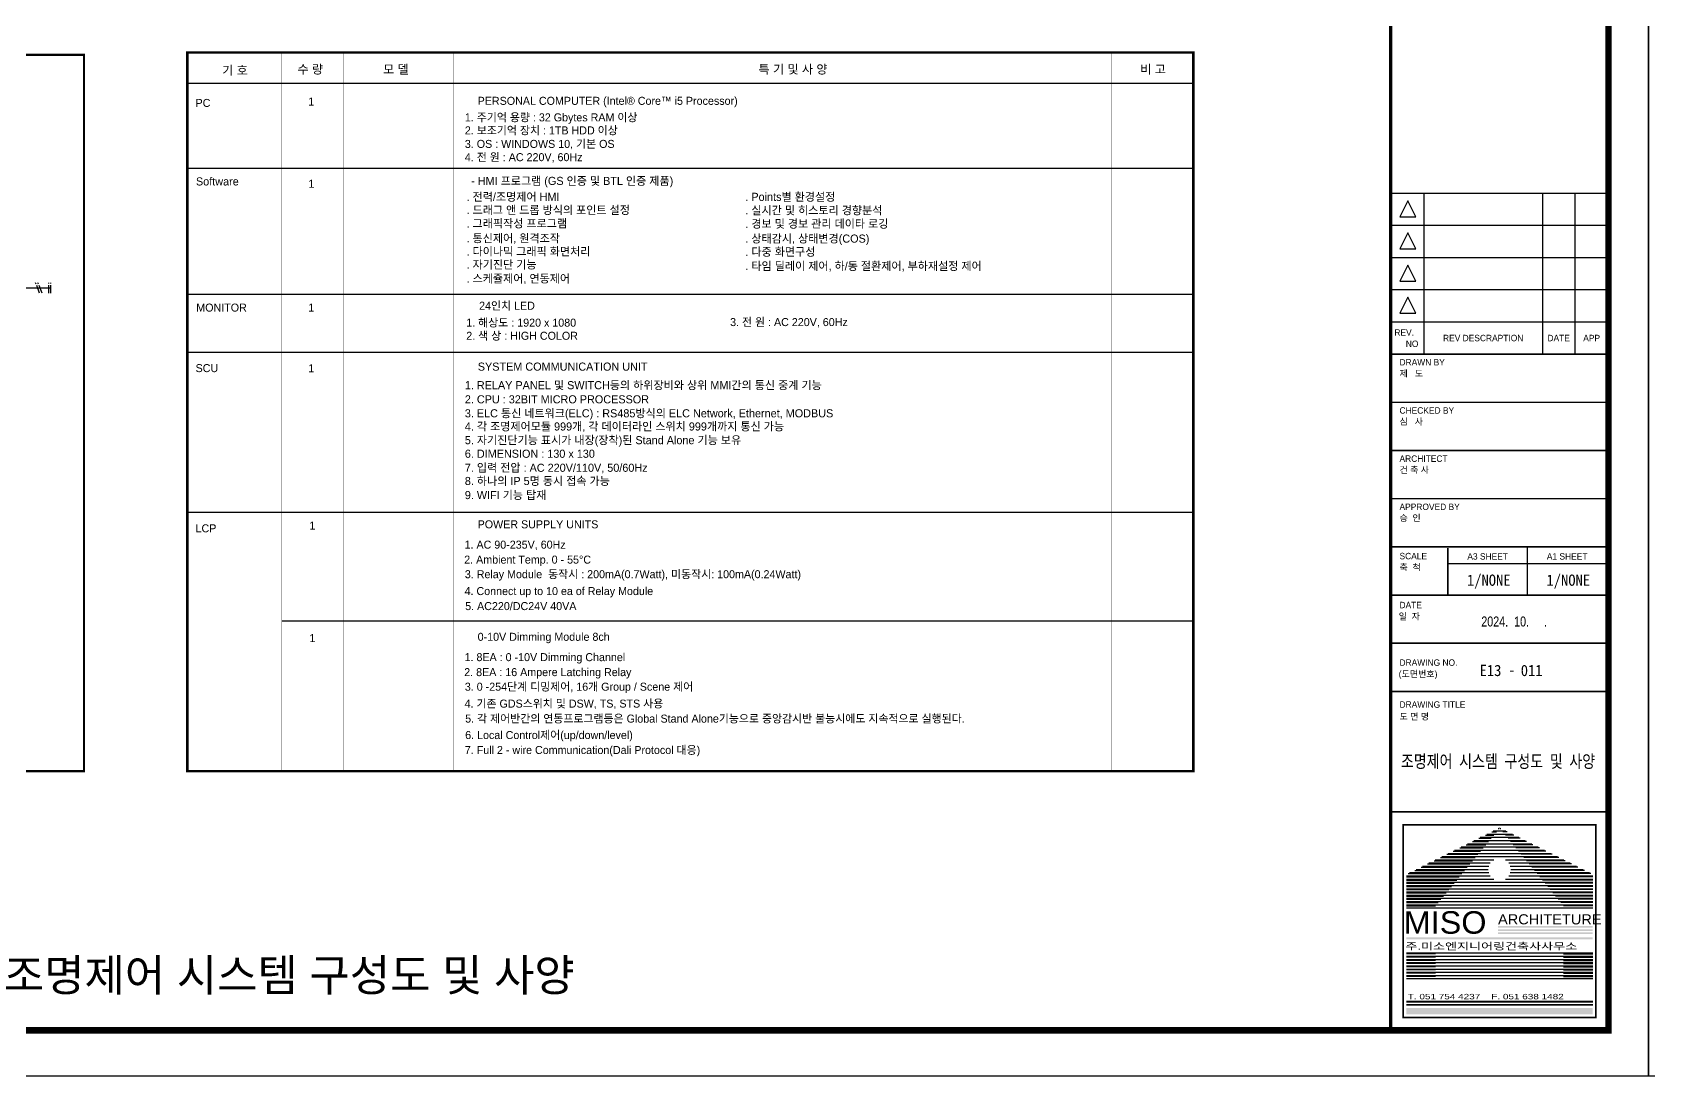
# Model space of a CAD drawing. Header units: millimetres. Extents: x 1282755 to 1285234, y -1758265 to -1757672.
# Drawn here: x 1283079 to 1283582, y -1758265 to -1757941 of the extents above; entities that cross this region are included whole.
import ezdxf
from ezdxf.enums import TextEntityAlignment as Align

# ---------------------------------------------------------------- set-up
doc = ezdxf.new("R2010")
doc.units = ezdxf.units.MM
doc.linetypes.add('0$0$CENTERX2', pattern=[4, 2.5, -0.5, 0.5, -0.5])
for name, color, linetype in [('A-SHEET-TEXT', 7, 'Continuous'), ('D', 2, 'Continuous'), ('MR', 7, 'Continuous'), ('SHEET$0$9', 9, 'Continuous'), ('SHEET$0$BDR', 4, 'Continuous'), ('SHEET$0$sheet', 3, 'Continuous'), ('SHEET$0$TEXT2-제목', 2, 'Continuous'), ('TEXT', 7, 'Continuous')]:
    doc.layers.add(name, color=color, linetype=linetype)
doc.styles.add('SHEET$0$HGTXT', font='Expo M.ttf', dxfattribs={"width": 0.8})
doc.styles.add('SHEET$0$HY울릉도M', font='h2wulm.TTF')
doc.styles.add('SHEET$0$돋움체', font='DotumChe.ttf')
doc.styles.add('돋움체', font='DotumChe.ttf')
doc.styles.add('새굴림', font='NGULIM.TTF')
doc.styles.add('세종기술단', font='H2HDRM_0.TTF')

# ---------------------------------------------------------------- blocks, each defined once
blk = doc.blocks.new('zw$10EE')
at = {"style": 'SHEET$0$돋움체'}
blk.add_text('- ', height=3.111, dxfattribs=at).set_placement((-31.07, 5.11))
blk = doc.blocks.new('SHEET$0$zw$653F')
at = {"layer": 'SHEET$0$9'}
h = blk.add_hatch(color=256, dxfattribs=at)
edge = h.paths.add_edge_path()
edge.add_ellipse((779.92, -516), major_axis=(0.01, 0), ratio=1, start_angle=0, end_angle=360)
at = {"layer": 'SHEET$0$sheet'}
h = blk.add_hatch(color=256, dxfattribs=at)
h.paths.add_polyline_path([(779.46, -546.52), (779.46, -547.02), (808.92, -547.02), (808.92, -546.52)])
h.paths.add_polyline_path([(779.46, -547.52), (779.46, -548.02), (808.92, -548.02), (808.92, -547.52)])
h.paths.add_polyline_path([(779.46, -548.52), (779.46, -549.02), (808.92, -549.02), (808.92, -548.52)])
h.paths.add_polyline_path([(750.92, -549.99), (750.92, -550.7), (808.92, -550.7), (808.92, -549.99)])
blk.add_hatch(color=256, dxfattribs=at).paths.add_polyline_path([(750.92, -572), (750.92, -574), (808.92, -574), (808.92, -572)])
at = {"layer": 'Defpoints', "color": 0}
blk.add_lwpolyline([(826.33, 0), (0, 0), (0, -593.1), (826.33, -593.1)], close=True, dxfattribs=at)
at = {"layer": 'SHEET$0$9'}
for p, q in [((775.52, -518.2), (778.1, -518.2)), ((783.92, -518), (775.92, -518)), ((783.92, -518), (775.92, -518)), ((777.52, -517.2), (778.93, -517.2)), ((781.92, -517), (777.92, -517)), ((779.52, -516.2), (779.75, -516.2)), ((779.92, -516), (779.92, -516)), ((779.92, -516), (779.92, -516)), ((780.08, -516.2), (780.32, -516.2)), ((782.32, -517.2), (780.9, -517.2)), ((784.32, -518.2), (781.73, -518.2)), ((765.52, -523.2), (773.99, -523.2)), ((793.92, -523), (765.92, -523)), ((767.52, -522.2), (774.81, -522.2)), ((791.92, -522), (767.92, -522)), ((769.52, -521.2), (775.64, -521.2)), ((789.92, -521), (769.92, -521)), ((771.52, -520.2), (776.46, -520.2)), ((787.92, -520), (771.92, -520)), ((773.52, -519.2), (777.28, -519.2)), ((785.92, -519), (773.92, -519)), ((786.32, -519.2), (782.55, -519.2)), ((788.32, -520.2), (783.37, -520.2)), ((790.32, -521.2), (784.2, -521.2)), ((792.32, -522.2), (785.02, -522.2)), ((794.32, -523.2), (785.84, -523.2)), ((755.52, -528.2), (769.87, -528.2)), ((776.56, -528), (755.92, -528)), ((757.52, -527.2), (770.7, -527.2)), ((777.04, -527), (757.92, -527)), ((759.52, -526.2), (771.52, -526.2)), ((778.11, -526), (759.92, -526)), ((761.52, -525.2), (772.34, -525.2)), ((797.92, -525), (761.92, -525)), ((763.52, -524.2), (773.17, -524.2)), ((795.92, -524), (763.92, -524)), ((799.92, -526), (781.72, -526)), ((801.92, -527), (782.79, -527)), ((803.92, -528), (783.27, -528)), ((796.32, -524.2), (786.67, -524.2)), ((798.32, -525.2), (787.49, -525.2)), ((800.32, -526.2), (788.31, -526.2)), ((802.32, -527.2), (789.14, -527.2)), ((804.32, -528.2), (789.96, -528.2)), ((777.04, -531), (750.92, -531)), ((750.92, -531.2), (767.4, -531.2)), ((778.11, -532), (750.92, -532)), ((750.92, -532.2), (766.58, -532.2)), ((808.92, -533), (750.92, -533)), ((750.92, -533.2), (765.76, -533.2)), ((751.52, -530.2), (768.23, -530.2)), ((776.56, -530), (751.92, -530)), ((753.52, -529.2), (769.05, -529.2)), ((776.42, -529), (753.92, -529)), ((808.92, -532), (781.72, -532)), ((808.92, -531), (782.79, -531)), ((807.92, -530), (783.27, -530)), ((805.92, -529), (783.42, -529)), ((806.32, -529.2), (790.78, -529.2)), ((808.32, -530.2), (791.61, -530.2)), ((808.92, -531.2), (792.43, -531.2)), ((808.92, -532.2), (793.25, -532.2)), ((808.92, -533.2), (794.08, -533.2)), ((808.92, -534), (750.92, -534)), ((750.92, -534.2), (764.93, -534.2)), ((808.92, -535), (750.92, -535)), ((750.92, -535.2), (764.11, -535.2)), ((808.92, -536), (750.92, -536)), ((750.92, -536.2), (763.29, -536.2)), ((808.92, -537), (750.92, -537)), ((750.92, -537.2), (762.46, -537.2)), ((808.92, -538), (750.92, -538)), ((750.92, -538.2), (761.64, -538.2)), ((808.92, -534.2), (794.9, -534.2)), ((808.92, -535.2), (795.72, -535.2)), ((808.92, -536.2), (796.55, -536.2)), ((808.92, -537.2), (797.37, -537.2)), ((808.92, -538.2), (798.19, -538.2)), ((808.92, -539), (750.92, -539)), ((750.92, -539.2), (760.82, -539.2)), ((808.92, -540), (750.92, -540)), ((750.92, -540.2), (759.99, -540.2)), ((808.92, -541), (750.92, -541)), ((808.92, -539.2), (799.02, -539.2)), ((808.92, -540.2), (799.84, -540.2)), ((808.92, -555), (750.92, -555)), ((759.99, -555.2), (750.92, -555.2)), ((808.92, -556), (750.92, -556)), ((759.99, -556.2), (750.92, -556.2)), ((808.92, -557), (750.92, -557)), ((759.99, -557.2), (750.92, -557.2)), ((808.92, -558), (750.92, -558)), ((759.99, -558.2), (750.92, -558.2)), ((799.84, -555.2), (808.92, -555.2)), ((799.84, -556.2), (808.92, -556.2)), ((799.84, -557.2), (808.92, -557.2)), ((799.84, -558.2), (808.92, -558.2)), ((808.92, -559), (750.92, -559)), ((759.99, -559.2), (750.92, -559.2)), ((808.92, -560), (750.92, -560)), ((759.99, -560.2), (750.92, -560.2)), ((808.92, -561), (750.92, -561)), ((759.99, -561.2), (750.92, -561.2)), ((808.92, -562), (750.92, -562)), ((759.99, -562.2), (750.92, -562.2)), ((808.92, -563), (750.92, -563)), ((799.84, -559.2), (808.92, -559.2)), ((799.84, -560.2), (808.92, -560.2)), ((799.84, -561.2), (808.92, -561.2)), ((799.84, -562.2), (808.92, -562.2)), ((808.92, -570), (750.92, -570)), ((808.92, -570.2), (750.92, -570.2)), ((808.92, -571), (750.92, -571)), ((808.92, -571.2), (750.92, -571.2))]:
    blk.add_line(p, q, dxfattribs=at)
blk.add_circle((779.92, -516), 0.01, dxfattribs=at)
at = {"layer": 'SHEET$0$sheet', "color": 4}
for p, q in [((813.33, -318.5), (746, -318.5)), ((756.33, -318.5), (756.33, -368.5)), ((793.33, -318.5), (793.33, -368.5)), ((803.33, -318.5), (803.33, -368.5)), ((813.33, -328.5), (746, -328.5)), ((813.33, -338.5), (746, -338.5)), ((813.33, -348.5), (746, -348.5))]:
    blk.add_line(p, q, dxfattribs=at)
at = {"layer": 'SHEET$0$sheet'}
for p, q in [((788.58, -443.5), (788.58, -428.5)), ((763.83, -433.66), (813.83, -433.66)), ((808.92, -555), (750.92, -555)), ((808.92, -556), (750.92, -556)), ((808.92, -557), (750.92, -557)), ((808.92, -558), (750.92, -558)), ((808.92, -559), (750.92, -559)), ((808.92, -560), (750.92, -560)), ((808.92, -561), (750.92, -561)), ((808.92, -570), (750.92, -570)), ((808.92, -571), (750.92, -571))]:
    blk.add_line(p, q, dxfattribs=at)
for points, const_width in [([(27.5, -27.5), (813.83, -27.5), (813.83, -579), (27.5, -579)], 2), ([(809.92, -575), (749.92, -575), (749.92, -515), (809.92, -515)], 0.5)]:
    blk.add_lwpolyline(points, close=True, dxfattribs=dict(at, const_width=const_width))
for points, const_width in [([(746, -27.5), (746, -578.5)], 1), ([(746, -358.5), (813.83, -358.5)], 0.5), ([(746, -368.5), (813.83, -368.5)], 0.5), ([(746, -383.5), (813.83, -383.5)], 0.5), ([(746, -398.5), (813.83, -398.5)], 0.5), ([(746, -413.5), (813.83, -413.5)], 0.5), ([(746, -428.5), (813.83, -428.5)], 0.5), ([(763.83, -428.83), (763.83, -443.5)], 0.5), ([(746, -443.5), (813.83, -443.5)], 0.5), ([(746, -458.5), (813.83, -458.5)], 0.5), ([(746, -473.5), (813.83, -473.5)], 0.5), ([(746, -511), (813.83, -511)], 0.5)]:
    blk.add_lwpolyline(points, dxfattribs=dict(at, const_width=const_width))
at = {"layer": 'SHEET$0$sheet', "color": 4}
for points in [[(748.83, -325.77), (753.83, -325.77), (751.33, -320.77)], [(748.83, -335.77), (753.83, -335.77), (751.33, -330.77)], [(748.83, -345.77), (753.83, -345.77), (751.33, -340.77)], [(748.83, -355.77), (753.83, -355.77), (751.33, -350.77)]]:
    blk.add_lwpolyline(points, close=True, dxfattribs=at)
blk.add_blockref('zw$10EE', (813.83, -473.5))
at = {"layer": 'SHEET$0$sheet', "style": 'SHEET$0$HY울릉도M'}
for s, height, width, p in [('REV.', 2, 1, (747.18, -362.77)), ('NO', 2, 1, (750.74, -366.28)), ('DRAWN BY', 2, 1, (748.78, -372.03)), ('제   도', 2, 1, (748.78, -375.5)), ('CHECKED BY', 2, 1, (748.78, -387.03)), ('심   사', 2, 1, (748.78, -390.5)), ('ARCHITECT', 2, 1, (748.78, -402.03)), ('건 축 사', 2, 1, (748.78, -405.5)), ('APPROVED BY', 2, 1, (748.78, -417.03)), ('승  인', 2, 1, (748.78, -420.5)), ('SCALE', 2, 1, (748.78, -432.36)), ('축  척', 2, 1, (748.78, -435.83)), ('DATE', 2, 1, (748.78, -447.6)), ('일  자', 2, 1, (748.53, -451.13)), ('(도면번호)', 2, 1, (748.53, -469.06)), ('DRAWING NO.', 2, 1, (748.78, -465.52)), ('DRAWING TITLE', 2, 1, (748.79, -478.58)), ('도 면 명', 2, 1, (748.78, -482.31)), ('MISO', 7, 1.1, (750.11, -548.91)), ('ARCHITETURE', 3.15, 1.1, (779.44, -546.01)), ('주.미소엔지니어링건축사사무소', 2.1293, 1.4, (750.64, -553.87)), ('T. 051 754 4237    F. 051 638 1482', 1.6904, 1.4, (751.36, -569.33))]:
    blk.add_text(s, height=height, dxfattribs=dict(at, width=width)).set_placement(p)
at = {"layer": 'SHEET$0$sheet', "style": 'SHEET$0$HY울릉도M', "width": 1}
for s, p in [('REV DESCRAPTION', (774.83, -364.49)), ('DATE', (798.33, -364.49)), ('APP', (808.58, -364.49)), ('A3 SHEET', (776.21, -432.46)), ('A1 SHEET', (800.96, -432.46))]:
    blk.add_text(s, height=2, dxfattribs=at).set_placement(p, align=Align.CENTER)
at = {"layer": 'SHEET$0$TEXT2-제목', "color": 7, "style": 'SHEET$0$HGTXT', "width": 0.8}
blk.add_text('2024.  10.     .', height=3.125, dxfattribs=at).set_placement((774.23, -453.29))
blk = doc.blocks.new('SHEET$0$미소건축시트')
blk.add_blockref('SHEET$0$zw$653F', (0, 593.1))
blk = doc.blocks.new('SHEET')
at = {"layer": 'SHEET$0$BDR', "xscale": 100, "yscale": 100, "zscale": 100}
blk.add_blockref('SHEET$0$미소건축시트', (1200122, -1758265), dxfattribs=at)

msp = doc.modelspace()

# ---------------------------------------------------------------- linework, layer by layer
at = {"layer": 'D', "color": 7}
msp.add_line((1283126.77, -1758170.57), (1283439.93, -1758170.57), dxfattribs=at)
msp.add_line((1283126.77, -1758170.57), (1283439.93, -1758170.57), dxfattribs=at)
at = {"layer": 'MR', "linetype": 'Continuous'}
for p, q in [((1283126.77, -1757956.36), (1283439.93, -1757956.36)), ((1283126.77, -1757982.86), (1283439.93, -1757982.86)), ((1283126.77, -1758022.08), (1283439.93, -1758022.08)), ((1283126.77, -1758040.15), (1283439.93, -1758040.15)), ((1283126.77, -1758089.9), (1283439.93, -1758089.9)), ((1283156.22, -1758123.79), (1283439.93, -1758123.79)), ((1283126.77, -1758170.57), (1283439.93, -1758170.57)), ((1283126.77, -1758170.57), (1283439.93, -1758170.57)), ((1283126.77, -1758170.57), (1283439.93, -1758170.57))]:
    msp.add_line(p, q, dxfattribs=at)
at = {"layer": 'MR', "color": 0, "linetype": '0$0$CENTERX2'}
for p, q in [((1283080.8, -1758021.76), (1283079.55, -1758018.57)), ((1283081.55, -1758021.76), (1283080.29, -1758018.57)), ((1283083.65, -1758021.76), (1283083.65, -1758018.57)), ((1283084.28, -1758021.76), (1283084.28, -1758018.57))]:
    msp.add_line(p, q, dxfattribs=at)
at = {"layer": 'MR', "linetype": 'Continuous', "const_width": 0.764}
msp.add_lwpolyline([(1283126.77, -1757946.89), (1283439.93, -1757946.89), (1283439.93, -1758170.57), (1283126.77, -1758170.57)], close=True, dxfattribs=at)
at = {"layer": 'MR', "color": 1, "const_width": 0.662}
msp.add_lwpolyline([(1282851.13, -1757947.6), (1282851.13, -1758170.57), (1283094.64, -1758170.57), (1283094.64, -1757947.6)], close=True, dxfattribs=at)
at = {"layer": 'MR', "linetype": 'Continuous'}
for points, const_width in [([(1283156.22, -1757946.89), (1283156.22, -1758170.57)], 0.0765), ([(1283175.31, -1757946.89), (1283175.31, -1758170.57)], 0.0765), ([(1283209.75, -1757946.89), (1283209.75, -1758170.57)], 0.0765), ([(1283414.46, -1757946.89), (1283414.46, -1758170.57)], 0.0765), ([(1283126.77, -1757956.36), (1283439.93, -1757956.36)], 0.229)]:
    msp.add_lwpolyline(points, dxfattribs=dict(at, const_width=const_width))
at = {"layer": 'MR', "color": 0, "const_width": 0.434}
msp.add_lwpolyline([(1283084.08, -1758020.17), (1282861.55, -1758020.17)], dxfattribs=at)
at = {"layer": 'MR', "color": 0, "linetype": '0$0$CENTERX2', "const_width": 0.434}
msp.add_lwpolyline([(1283083.65, -1758020.17), (1283080.92, -1758020.17)], dxfattribs=at)

# ---------------------------------------------------------------- block references
at = {"xscale": 0.01, "yscale": 0.01, "zscale": 0.01}
for p in [(1270754.09, -1740682.7), (1271580.42, -1740682.7)]:
    msp.add_blockref('SHEET', p, dxfattribs=at)

# ---------------------------------------------------------------- texts
at = {"layer": 'A-SHEET-TEXT', "style": '세종기술단'}
msp.add_text('조명제어 시스템 구성도 및 사양', height=10, dxfattribs=at).set_placement((1283158.51, -1758234.04), align=Align.MIDDLE_CENTER)
at = {"layer": 'MR', "color": 6, "linetype": 'Continuous', "style": '새굴림'}
for s, height, p in [('PC', 2.491, (1283129.34, -1757963.81)), ('1', 2.49, (1283164.44, -1757963.36)), ('PERSONAL COMPUTER (Intel® Core™ i5 Processor)', 2.4912, (1283217.14, -1757963.15)), ('1. 주기억 용량 : 32 Gbytes RAM 이상', 2.4912, (1283213.16, -1757968.3)), ('2. 보조기억 장치 : 1TB HDD 이상', 2.4912, (1283213.16, -1757972.35)), ('3. OS : WINDOWS 10, 기본 OS', 2.4912, (1283213.16, -1757976.56)), ('4. 전 원 : AC 220V, 60Hz', 2.4912, (1283213.16, -1757980.69)), ('Software', 2.522, (1283129.46, -1757988.25)), ('1', 2.52, (1283164.46, -1757988.97)), ('- HMI 프로그램 (GS 인증 및 BTL 인증 제품)', 2.5216, (1283215.12, -1757988.09)), ('. 전력/조명제어 HMI', 2.5216, (1283213.69, -1757993.05)), ('. Points별 환경설정', 2.5216, (1283300.47, -1757993.05)), ('. 드래그 앤 드롭 방식의 포인트 설정', 2.5216, (1283213.69, -1757997.16)), ('. 실시간 및 히스토리 경향분석', 2.5216, (1283300.47, -1757997.26)), ('. 그래픽작성 프로그램', 2.5216, (1283213.69, -1758001.34)), ('. 경보 및 경보 관리 데이타 로깅', 2.5216, (1283300.47, -1758001.44)), ('. 통신제어, 원격조작', 2.5216, (1283213.69, -1758005.95)), ('. 상태감시, 상태변경(COS)', 2.5216, (1283300.47, -1758006.05)), ('. 다이나믹 그래픽 화면처리', 2.5216, (1283213.69, -1758010.06)), ('. 자기진단 기능', 2.522, (1283213.69, -1758014.15)), ('. 다중 화면구성', 2.522, (1283300.47, -1758010.16)), ('. 타임 딜레이 제어, 하/동 절환제어, 부하재설정 제어', 2.5216, (1283300.47, -1758014.59)), ('. 스케쥴제어, 연동제어', 2.5216, (1283213.69, -1758018.49)), ('MONITOR', 2.491, (1283129.56, -1758027.51)), ('1', 2.49, (1283164.44, -1758027.51)), ('24인치 LED', 2.491, (1283217.59, -1758026.93)), ('1. 해상도 : 1920 x 1080', 2.4912, (1283213.6, -1758032.2)), ('3. 전 원 : AC 220V, 60Hz', 2.4912, (1283295.73, -1758032.02)), ('2. 색 상 : HIGH COLOR', 2.4912, (1283213.6, -1758036.28)), ('SCU', 2.491, (1283129.34, -1758046.35)), ('1', 2.49, (1283164.44, -1758046.39)), ('SYSTEM COMMUNICATION UNIT ', 2.5216, (1283217.19, -1758045.9)), ('1. RELAY PANEL 및 SWITCH등의 하위장비와 상위 MMI간의 통신 중계 기능', 2.5216, (1283213.15, -1758051.68)), ('2. CPU : 32BIT MICRO PROCESSOR', 2.5216, (1283213.15, -1758056.08)), ('4. 각 조명제어모듈 999개, 각 데이터라인 스위치 999개까지 통신 가능', 2.5216, (1283213.15, -1758064.53)), ('3. ELC 통신 네트워크(ELC) : RS485방식의 ELC Network, Ethernet, MODBUS', 2.5216, (1283213.15, -1758060.43)), ('5. 자기진단기능 표시가 내장(장착)된 Stand Alone 기능 보유', 2.5216, (1283213.15, -1758068.79)), ('6. DIMENSION : 130 x 130', 2.5216, (1283213.15, -1758073.01)), ('7. 입력 전압 : AC 220V/110V, 50/60Hz', 2.5216, (1283213.15, -1758077.38)), ('8. 하나의 IP 5명 동시 접속 가능', 2.5216, (1283213.15, -1758081.5)), ('9. WIFI 기능 탑재', 2.5216, (1283213.15, -1758085.88)), ('POWER SUPPLY UNITS', 2.4912, (1283217.14, -1758094.97)), ('LCP', 2.491, (1283129.34, -1758096.22)), ('1. AC 90-235V, 60Hz', 2.4912, (1283213.07, -1758101.3)), ('2. Ambient Temp. 0 - 55%%DC', 2.4912, (1283212.96, -1758105.96)), ('3. Relay Module  동작시 : 200mA(0.7Watt), 미동작시: 100mA(0.24Watt)', 2.4912, (1283213.15, -1758110.5)), ('4. Connect up to 10 ea of Relay Module', 2.4912, (1283213.07, -1758115.75)), ('5. AC220/DC24V 40VA', 2.4912, (1283213.26, -1758120.43)), ('0-10V Dimming Module 8ch ', 2.4912, (1283217.14, -1758129.99)), ('1. 8EA : 0 -10V Dimming Channel ', 2.4912, (1283213.07, -1758136.32)), ('2. 8EA : 16 Ampere Latching Relay ', 2.4912, (1283212.96, -1758140.98)), ('3. 0 -254단계 디밍제어, 16개 Group / Scene 제어 ', 2.4912, (1283213.15, -1758145.52)), ('4. 기존 GDS스위치 및 DSW, TS, STS 사용 ', 2.4912, (1283213.07, -1758150.78)), ('5. 각 제어반간의 연동프로그램등은 Global Stand Alone기능으로 중앙감시반 불능시에도 지속적으로 실행된다. ', 2.4912, (1283213.26, -1758155.45)), ('6. Local Control제어(up/down/level) ', 2.4912, (1283213.26, -1758160.57)), ('7. Full 2 - wire Communication(Dali Protocol 대응) ', 2.4912, (1283213.15, -1758165.22))]:
    msp.add_text(s, height=height, dxfattribs=at).set_placement(p)
for p in [(1283165.7, -1758094.11), (1283165.7, -1758129.13)]:
    msp.add_text('1', height=2.49, dxfattribs=at).set_placement(p, align=Align.MIDDLE)
at = {"layer": 'MR', "color": 6, "linetype": 'Continuous', "attachment_point": 5, "style": '새굴림'}
for s, insert, char_height, width in [('기{\\f\uffc8\uffdeﾸￕ\uffbfﾢﾽﾺￆ\ufff7|b0|i0|c129|p18; }호', (1283141.62, -1757952.55), 2.768, 13.3255), ('수{\\f\uffc8\uffdeﾸￕ\uffbfﾢﾽﾺￆ\ufff7|b0|i0|c129|p18; }량', (1283165.06, -1757952.21), 2.768, 13.3255), ('모{\\f\uffc8\uffdeﾸￕ\uffbfﾢﾽﾺￆ\ufff7|b0|i0|c129|p18; }델', (1283191.7, -1757952.21), 2.768, 13.3255), ('특{\\f\uffc8\uffdeﾸￕ\uffbfﾢﾽﾺￆ\ufff7|b0|i0|c129|p18; }기{\\f\uffc8\uffdeﾸￕ\uffbfﾢﾽﾺￆ\ufff7|b0|i0|c129|p18; }및{\\f\uffc8\uffdeﾸￕ\uffbfﾢﾽﾺￆ\ufff7|b0|i0|c129|p18; }사{\\f\uffc8\uffdeﾸￕ\uffbfﾢﾽﾺￆ\ufff7|b0|i0|c129|p18; }양', (1283315.3, -1757952.21), 2.76803, 35.3343), ('비 고', (1283427.38, -1757952.21), 2.768, 16.3719)]:
    msp.add_mtext(s, dxfattribs=dict(at, insert=insert, char_height=char_height, width=width))
at = {"layer": 'TEXT', "style": '돋움체'}
for s, p in [('1/NONE', (1283525.09, -1758111.11)), ('1/NONE', (1283549.84, -1758111.11)), ('011', (1283541.83, -1758139.21))]:
    msp.add_text(s, height=3.5, dxfattribs=at).set_placement(p, align=Align.MIDDLE_LEFT)
msp.add_text('E13', height=3.5, dxfattribs=at).set_placement((1283535.82, -1758139.21), align=Align.MIDDLE_RIGHT)
at = {"layer": 'TEXT', "style": '돋움체', "width": 0.8}
msp.add_text('조명제어 시스템 구성도 및 사양', height=4, dxfattribs=at).set_placement((1283534.75, -1758167.48), align=Align.MIDDLE_CENTER)

doc.saveas('drawing.dxf')
